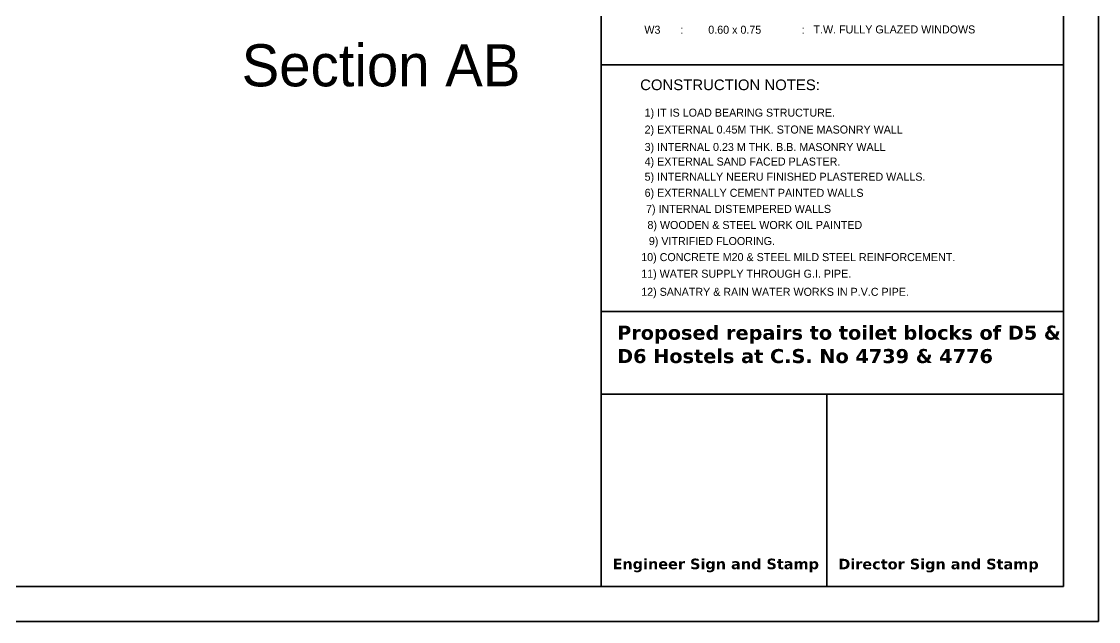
# Model space of a CAD drawing. Header units: inches. Extents: x 2 to 464, y 0 to 170.
# Drawn here: x 298.85 to 329.52, y 18.42 to 35.52 of the extents above; entities that cross this region are included whole.
import ezdxf

# ---------------------------------------------------------------- set-up
doc = ezdxf.new("R2010")
doc.units = ezdxf.units.IN
doc.header["$MEASUREMENT"] = 0
doc.styles.add('A', font='arial.ttf')
doc.styles.add('rs', font='GOTHIC.TTF')
doc.styles.get("Standard").update_dxf_attribs({"font": 'GOTHIC.TTF'})

msp = doc.modelspace()

# ---------------------------------------------------------------- linework, layer by layer
at = {"color": 7, "lineweight": 35}
for p, q in [((315.36455, 54.46766), (315.36455, 19.4229)), ((315.36455, 34.28421), (328.52427, 34.28421)), ((315.36455, 27.26012), (328.52427, 27.26012)), ((315.36455, 24.89627), (328.52427, 24.89627)), ((321.79182, 24.89627), (321.79182, 19.4229))]:
    msp.add_line(p, q, dxfattribs=at)
for points in [[(329.52427, 55.46766), (240.47221, 55.46766), (240.47221, 18.4229), (329.52427, 18.4229)], [(328.52427, 54.46766), (244.47221, 54.46766), (244.47221, 19.4229), (328.52427, 19.4229)]]:
    msp.add_lwpolyline(points, close=True, dxfattribs=at)

# ---------------------------------------------------------------- texts
for s, height, style, p in [('W3', 0.228, 'rs', (316.59167, 35.17247)), (':', 0.228, 'rs', (317.6185, 35.17247)), ('0.60 x 0.75', 0.228, 'rs', (318.41195, 35.17247)), (':', 0.228, 'rs', (321.06762, 35.17247)), ('T.W. FULLY GLAZED WINDOWS', 0.228, 'rs', (321.40853, 35.18098)), ('CONSTRUCTION NOTES:', 0.304, 'A', (316.47205, 33.56469)), ('1) IT IS LOAD BEARING STRUCTURE.', 0.228, 'rs', (316.59894, 32.80953)), ('2) EXTERNAL 0.45M THK. STONE MASONRY WALL', 0.228, 'rs', (316.59894, 32.32803)), ('3) INTERNAL 0.23 M THK. B.B. MASONRY WALL', 0.228, 'rs', (316.59894, 31.83096)), ('4) EXTERNAL SAND FACED PLASTER.', 0.228, 'rs', (316.59894, 31.41572)), ('5) INTERNALLY NEERU FINISHED PLASTERED WALLS.', 0.228, 'rs', (316.59894, 30.98373)), ('6) EXTERNALLY CEMENT PAINTED WALLS', 0.228, 'rs', (316.59894, 30.52478)), ('7) INTERNAL DISTEMPERED WALLS', 0.228, 'rs', (316.63924, 30.06674)), ('8) WOODEN & STEEL WORK OIL PAINTED', 0.228, 'rs', (316.67953, 29.60871)), ('9) VITRIFIED FLOORING.', 0.228, 'rs', (316.71983, 29.15067)), ('10) CONCRETE M20 & STEEL MILD STEEL REINFORCEMENT.', 0.228, 'rs', (316.50195, 28.69264)), ('11) WATER SUPPLY THROUGH G.I. PIPE.', 0.228, 'rs', (316.50195, 28.21965)), ('12) SANATRY & RAIN WATER WORKS IN P.V.C PIPE.', 0.228, 'rs', (316.50195, 27.70368))]:
    msp.add_text(s, height=height, dxfattribs=dict(at, style=style)).set_placement(p)
msp.add_text('Section AB', height=1.2, dxfattribs=at).set_placement((305.12259, 33.67251))
at = {"color": 7, "lineweight": 35, "width": 174.942963, "attachment_point": 7, "style": 'rs'}
for s, insert, char_height in [('{\\fVerdana|b1|i0|c0|p34;Proposed repairs to toilet blocks of D5 &\\PD6 Hostels at C.S. No 4739 & 4776 }', (315.81585, 25.77908), 0.4), ('{\\fVerdana|b1|i0|c0|p34;Engineer Sign and Stamp}', (315.68532, 19.82436), 0.3), ('{\\fVerdana|b1|i0|c0|p34;Director Sign and Stamp}', (322.11548, 19.82047), 0.3)]:
    msp.add_mtext(s, dxfattribs=dict(at, insert=insert, char_height=char_height))

doc.saveas('drawing.dxf')
